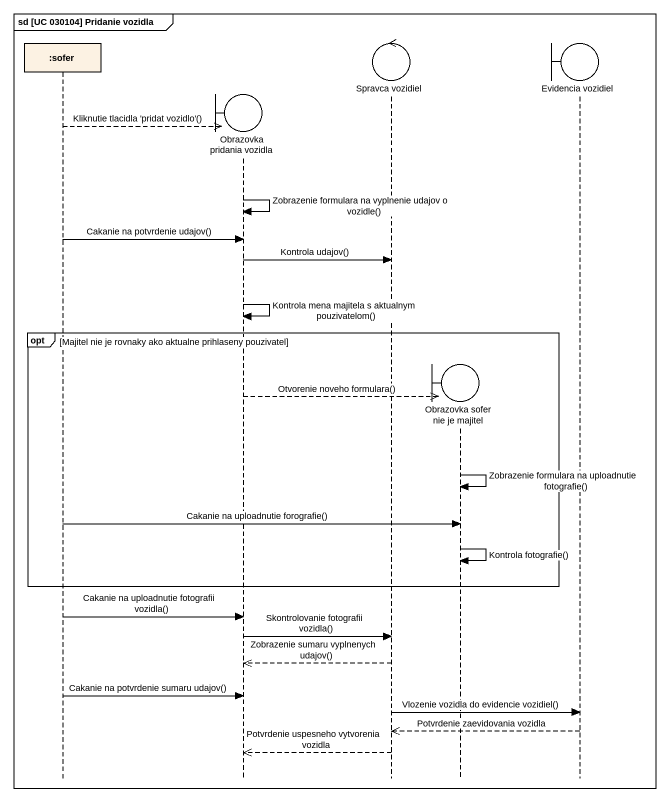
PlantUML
@startuml
mainframe sd [UC 030104] Pridanie vozidla
hide footbox
participant ":sofer" as sofer
boundary "Obrazovka pridania vozidla" as Obrazovka_pridania_vozidla
control "Spravca vozidiel" as Spravca_vozidiel
boundary "Obrazovka sofer nie je majitel" as Obrazovka_sofer_nie_je
boundary "Evidencia vozidiel" as Evidencia_vozidiel

sofer -->> Obrazovka_pridania_vozidla ** : Kliknutie tlacidla 'pridat vozidlo'()
Obrazovka_pridania_vozidla -> Obrazovka_pridania_vozidla : Zobrazenie formulara na vyplnenie udajov o vozidle()
sofer -> Obrazovka_pridania_vozidla : Cakanie na potvrdenie udajov()
Obrazovka_pridania_vozidla -> Spravca_vozidiel : Kontrola udajov()
Obrazovka_pridania_vozidla -> Obrazovka_pridania_vozidla : Kontrola mena majitela s aktualnym pouzivatelom()
opt Majitel nie je rovnaky ako aktualne prihlaseny pouzivatel
  Obrazovka_pridania_vozidla -->> Obrazovka_sofer_nie_je ** : Otvorenie noveho formulara()
  Obrazovka_sofer_nie_je -> Obrazovka_sofer_nie_je : Zobrazenie formulara na uploadnutie fotografie()
  sofer -> Obrazovka_sofer_nie_je : Cakanie na uploadnutie forografie()
  Obrazovka_sofer_nie_je -> Obrazovka_sofer_nie_je : Kontrola fotografie()
end
sofer -> Obrazovka_pridania_vozidla : Cakanie na uploadnutie fotografii vozidla()
Obrazovka_pridania_vozidla -> Spravca_vozidiel : Skontrolovanie fotografii vozidla()
Spravca_vozidiel -->> Obrazovka_pridania_vozidla : Zobrazenie sumaru vyplnenych udajov()
sofer -> Obrazovka_pridania_vozidla : Cakanie na potvrdenie sumaru udajov()
Spravca_vozidiel -> Evidencia_vozidiel : Vlozenie vozidla do evidencie vozidiel()
Evidencia_vozidiel -->> Spravca_vozidiel : Potvrdenie zaevidovania vozidla
Spravca_vozidiel -->> Obrazovka_pridania_vozidla : Potvrdenie uspesneho vytvorenia vozidla
@enduml
